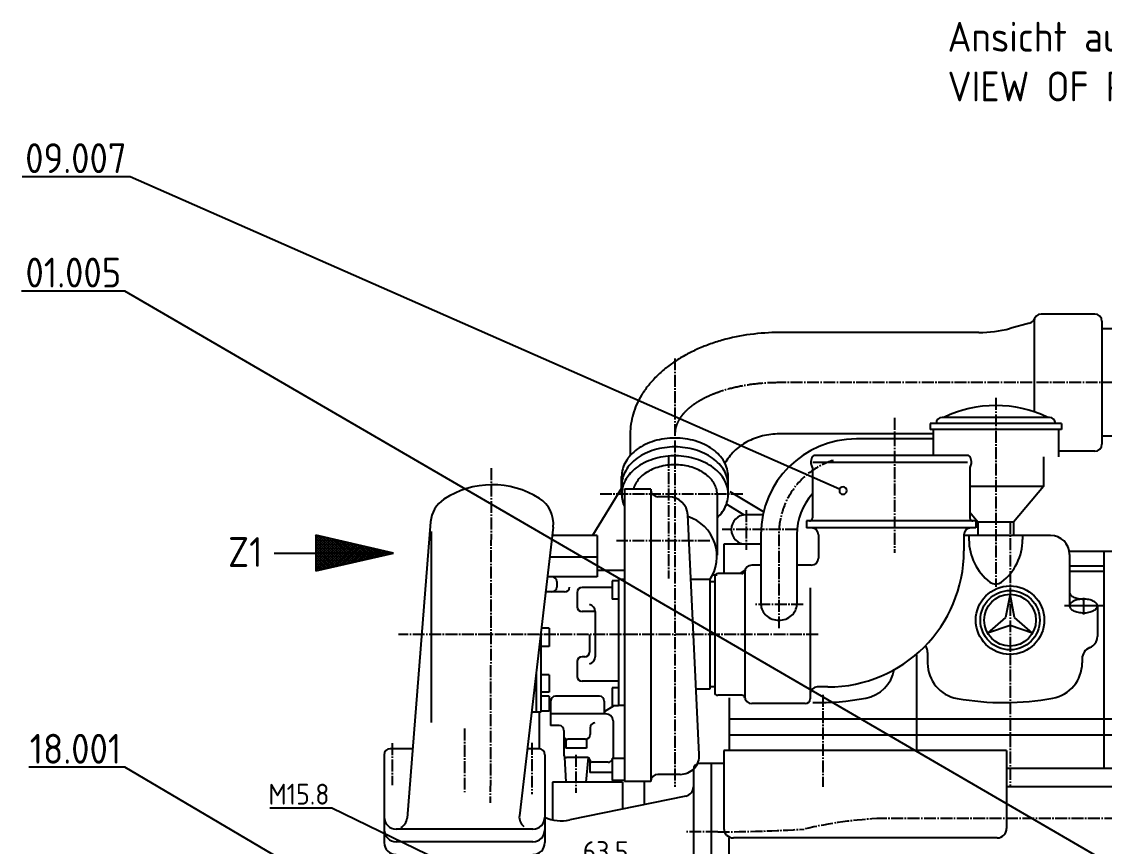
# Model space of a CAD drawing. Extents: x 332 to 10230, y 47 to 4650.
# Drawn here: x 359 to 1267, y 3957 to 4648 of the extents above; entities that cross this region are included whole.
import ezdxf
from ezdxf.enums import TextEntityAlignment as Align

# ---------------------------------------------------------------- set-up
doc = ezdxf.new("R2010")
doc.units = 0
doc.linetypes.add('GEN7', pattern=[13.75, 10, -1.25, 1.25, -1.25])
doc.layers.get('0').update_dxf_attribs({"linetype": 'CONTINUOUS'})
doc.layers.get('DEFPOINTS').update_dxf_attribs({"linetype": 'CONTINUOUS'})
for name, color, linetype in [('5', 3, 'CONTINUOUS'), ('6', 2, 'CONTINUOUS'), ('LV-0', 7, 'CONTINUOUS'), ('LV-4', 3, 'CONTINUOUS'), ('LV-7', 4, 'GEN7')]:
    doc.layers.add(name, color=color, linetype=linetype)
doc.styles.get("Standard").update_dxf_attribs({"font": 'geniso.shx'})
doc.dimstyles.new('GEN-ISO', dxfattribs={"dimtxt": 3.5, "dimasz": 4, "dimexe": 1, "dimexo": 1, "dimgap": 0.6, "dimtad": 1, "dimtxsty": 'STANDARD', "dimcen": 0, "dimclrd": 256, "dimclre": 256, "dimclrt": 2, "dimazin": 3, "dimtp": 0.1, "dimtm": 0.1, "dimtfac": 0.71, "dimtdec": 3, "dimtmove": 0, "dimatfit": 3, "dimtzin": 0})
doc.dimstyles.new('GEN-ISO$3', dxfattribs={"dimtxt": 3.5, "dimasz": 4, "dimexe": 1, "dimexo": 1, "dimgap": 0.6, "dimtad": 1, "dimtoh": 1, "dimtxsty": 'STANDARD', "dimcen": 0, "dimclrd": 256, "dimclre": 256, "dimclrt": 2, "dimazin": 3, "dimtp": 0.1, "dimtm": 0.1, "dimtfac": 0.71, "dimtdec": 3, "dimtofl": 0, "dimtmove": 0, "dimatfit": 3, "dimtzin": 0})

# ---------------------------------------------------------------- blocks, each defined once
blk = doc.blocks.new('*D94')
at = {"linetype": 'BYBLOCK'}
for p, q in [((1740.260601, 4007.154217), (1740.260601, 2966.508023)), ((772.104601, 3466.121217), (772.104601, 2966.508023)), ((792.104601, 2971.508023), (1720.260601, 2971.508023))]:
    blk.add_line(p, q, dxfattribs=at)
for points in [[(792.104601, 2974.841356), (792.104601, 2968.174689), (772.104601, 2971.508023)], [(1720.260601, 2974.841356), (1720.260601, 2968.174689), (1740.260601, 2971.508023)]]:
    blk.add_solid(points, dxfattribs=at)
at = {"layer": 'DEFPOINTS', "color": 0, "linetype": 'BYBLOCK'}
for p in [(1740.260601, 4012.154217), (772.104601, 3471.121217), (1740.260601, 2971.508023)]:
    blk.add_point(p, dxfattribs=at)
at = {"color": 2, "linetype": 'BYBLOCK', "insert": (1255.723187, 2983.259745), "char_height": 17.5, "attachment_point": 5}
blk.add_mtext('968.2', dxfattribs=at)
blk = doc.blocks.new('*X99')
at = {"color": 0}
for p, q in [((447, 262.90475), (447.077391, 262.982141)), ((447, 262.455737), (447.442214, 262.897951)), ((451.785013, 258.104234), (447, 262.889246)), ((447, 262.006724), (447.807037, 262.813761)), ((447, 261.557711), (448.17186, 262.729571)), ((447, 261.108698), (448.536683, 262.645381)), ((447, 260.659685), (448.901506, 262.561191)), ((447, 260.210673), (449.266328, 262.477001)), ((451.42019, 258.020044), (447, 262.440234)), ((447, 259.76166), (449.631151, 262.392811)), ((447, 259.312647), (449.995974, 262.308621)), ((447, 258.863634), (450.360797, 262.224431)), ((447, 258.414621), (450.72562, 262.140242)), ((447, 257.965609), (451.090443, 262.056052)), ((451.055367, 257.935854), (447, 261.991221)), ((447, 257.516596), (451.455266, 261.971862)), ((447, 257.067583), (451.820089, 261.887672)), ((450.690544, 257.851664), (447, 261.542208)), ((452.149836, 258.188424), (447.439737, 262.898522)), ((447.495859, 257.114429), (452.184912, 261.803482)), ((452.514658, 258.272613), (448.023454, 262.763818)), ((448.079575, 257.249133), (452.549735, 261.719292)), ((452.879481, 258.356803), (448.60717, 262.629115)), ((448.663292, 257.383837), (452.914557, 261.635102)), ((453.244304, 258.440993), (449.190887, 262.494411)), ((449.247009, 257.51854), (453.27938, 261.550912)), ((453.609127, 258.525183), (449.774604, 262.359707)), ((453.97395, 258.609373), (450.35832, 262.225003)), ((454.338773, 258.693563), (450.942037, 262.090299)), ((454.703596, 258.777753), (451.525753, 261.955595)), ((455.068419, 258.861943), (452.10947, 261.820892)), ((455.433242, 258.946133), (452.693187, 261.686188)), ((455.798065, 259.030323), (453.276903, 261.551484)), ((450.325721, 257.767474), (447, 261.093195)), ((449.960898, 257.683284), (447, 260.644182)), ((449.596075, 257.599094), (447, 260.19517)), ((449.231252, 257.514904), (447, 259.746157)), ((449.830725, 257.653244), (453.644203, 261.466722)), ((450.414442, 257.787948), (454.009026, 261.382532)), ((450.998159, 257.922652), (454.373849, 261.298343)), ((451.581875, 258.057356), (454.738672, 261.214153)), ((452.165592, 258.19206), (455.103495, 261.129963)), ((452.749309, 258.326764), (455.468318, 261.045773)), ((453.333025, 258.461467), (455.833141, 260.961583)), ((456.162888, 259.114513), (453.86062, 261.41678)), ((453.916742, 258.596171), (456.197964, 260.877393)), ((456.52771, 259.198702), (454.444337, 261.282076)), ((454.500458, 258.730875), (456.562787, 260.793203)), ((456.892533, 259.282892), (455.028053, 261.147372)), ((455.084175, 258.865579), (456.927609, 260.709013)), ((457.257356, 259.367082), (455.61177, 261.012668)), ((455.667892, 259.000283), (457.292432, 260.624823)), ((457.622179, 259.451272), (456.195487, 260.877965)), ((456.251608, 259.134987), (457.657255, 260.540633)), ((457.987002, 259.535462), (456.779203, 260.743261)), ((456.835325, 259.26969), (458.022078, 260.456444)), ((458.351825, 259.619652), (457.36292, 260.608557)), ((457.419042, 259.404394), (458.386901, 260.372254)), ((458.716648, 259.703842), (457.946637, 260.473853)), ((458.002758, 259.539098), (458.751724, 260.288064)), ((459.081471, 259.788032), (458.530353, 260.339149)), ((458.586475, 259.673802), (459.116547, 260.203874)), ((459.446294, 259.872222), (459.11407, 260.204445)), ((459.170192, 259.808506), (459.48137, 260.119684)), ((459.811117, 259.956412), (459.697787, 260.069742)), ((459.753908, 259.94321), (459.846193, 260.035494)), ((448.866429, 257.430714), (447, 259.297144)), ((448.501607, 257.346525), (447, 258.848131)), ((448.136784, 257.262335), (447, 258.399118)), ((447.771961, 257.178145), (447, 257.950106)), ((447.407138, 257.093955), (447, 257.501093)), ((447.042315, 257.009765), (447, 257.05208))]:
    blk.add_line(p, q, dxfattribs=at)
blk = doc.blocks.new('*D100')
at = {"linetype": 'BYBLOCK'}
for p, q in [((618.616273, 3988.468345), (566.616273, 3988.468345)), ((790.954223, 3905.090064), (618.616273, 3988.468345))]:
    blk.add_line(p, q, dxfattribs=at)
blk.add_solid([(792.405936, 3908.09067), (789.502509, 3902.089458), (808.95786, 3896.379781)], dxfattribs=at)
at = {"layer": 'DEFPOINTS', "color": 0, "linetype": 'BYBLOCK'}
for p in [(808.95786, 3896.379781), (823.180468, 3889.498786)]:
    blk.add_point(p, dxfattribs=at)
at = {"color": 2, "linetype": 'BYBLOCK', "insert": (591.116273, 4000.218345), "char_height": 17.5, "attachment_point": 5}
blk.add_mtext('M15.8', dxfattribs=at)
blk = doc.blocks.new('*D101')
at = {"linetype": 'BYBLOCK'}
for p, q in [((-2326.82446, 2008.348285), (-2346.82446, 2008.348285)), ((-2306.82446, 1966.130795), (-2306.82446, 2013.348285)), ((-2243.32446, 2008.348285), (-2306.82446, 2008.348285)), ((-2243.32446, 1966.130795), (-2243.32446, 2013.348285)), ((-2223.32446, 2008.348285), (-2203.32446, 2008.348285))]:
    blk.add_line(p, q, dxfattribs=at)
for points in [[(-2326.82446, 2011.681619), (-2326.82446, 2005.014952), (-2306.82446, 2008.348285)], [(-2223.32446, 2011.681619), (-2223.32446, 2005.014952), (-2243.32446, 2008.348285)]]:
    blk.add_solid(points, dxfattribs=at)
at = {"layer": 'DEFPOINTS', "color": 0, "linetype": 'BYBLOCK'}
for p in [(-2306.82446, 2008.348285), (-2306.82446, 1961.130795), (-2243.32446, 1961.130795)]:
    blk.add_point(p, dxfattribs=at)
at = {"color": 2, "linetype": 'BYBLOCK', "insert": (-2275.07446, 2020.098285), "char_height": 17.5, "attachment_point": 5}
blk.add_mtext('63.5', dxfattribs=at)

msp = doc.modelspace()

# ---------------------------------------------------------------- linework, layer by layer
at = {"layer": '5'}
for points in [[(1044.597841, 4255.907398, 1), (1050.318485, 4253.390113, 1), (1044.597841, 4255.907398), (449.584436, 4517.734242), (358.977393, 4517.734242)], [(1540.009646, 3785.786015, 1), (1545.413854, 3782.646423, 1), (1540.009646, 3785.786015), (445.122688, 4421.864101), (358.567469, 4421.864101)], [(975.609201, 3709.999089, 1), (980.993063, 3706.824735, 1), (975.609201, 3709.999089), (445.122688, 4022.776787), (364.622688, 4022.776787)]]:
    msp.add_lwpolyline(points, format="xyb", dxfattribs=at)
at = {"layer": 'LV-0'}
for p, q in [((1203.895601, 4394.970217), (1187.321601, 4390.528217)), ((1207.604601, 4396.621217), (1207.604601, 4320.685217)), ((1258.604601, 4402.621217), (1213.604601, 4402.621217)), ((1264.604601, 4396.621217), (1264.604601, 4293.621217)), ((1161.439601, 4387.121217), (993.960601, 4387.121217)), ((1279.604601, 4390.121217), (1264.604601, 4390.121217)), ((1220.525601, 4315.970217), (1130.525601, 4315.970217)), ((1120.525601, 4310.970217), (1120.525601, 4305.970217)), ((1230.525601, 4310.970217), (1120.525601, 4310.970217)), ((1230.525601, 4305.970217), (1120.525601, 4305.970217)), ((1123.025601, 4305.970217), (1123.025601, 4284.243217)), ((1228.025601, 4305.970217), (1228.025601, 4282.970217)), ((1230.525601, 4310.970217), (1230.525601, 4305.970217)), ((868.960601, 4302.121217), (868.960601, 4283.997217)), ((1123.025601, 4302.121217), (993.960601, 4302.121217)), ((1123.025601, 4297.970217), (1058.623601, 4297.970217)), ((1279.604601, 4300.121217), (1264.604601, 4300.121217)), ((1258.604601, 4287.621217), (1228.025601, 4287.621217)), ((1021.308601, 4282.268217), (1020.474601, 4279.156217)), ((1151.886601, 4284.121217), (1023.722601, 4284.121217)), ((1155.134601, 4279.156217), (1154.300601, 4282.268217)), ((1215.525601, 4282.970217), (1215.525601, 4257.970217)), ((1021.804601, 4274.008217), (1021.804601, 4231.717217)), ((1153.804601, 4274.008217), (1153.804601, 4231.717217)), ((1153.818601, 4272.116217), (1153.818601, 4233.398217)), ((861.781601, 4251.550217), (861.780601, 4266.488217)), ((951.138601, 4251.551217), (951.138601, 4266.488217)), ((861.780601, 4256.641217), (837.363601, 4216.929217)), ((886.332601, 4255.862217), (864.114601, 4255.862217)), ((864.114601, 4255.862217), (864.114601, 4010.783217)), ((886.133601, 4255.862217), (886.133601, 4010.783217)), ((941.803601, 4251.551217), (941.803601, 4200.504217)), ((980.849601, 4236.710217), (952.893601, 4253.727217)), ((1215.525601, 4257.970217), (1153.818601, 4257.970217)), ((1215.525601, 4257.970217), (1190.525601, 4228.176217)), ((901.298601, 4249.480217), (892.133601, 4249.480217)), ((964.306601, 4234.411217), (949.657601, 4243.328217)), ((926.912601, 4033.614217), (917.279601, 4234.247217)), ((980.330601, 4234.411217), (966.061601, 4234.411217)), ((1160.525601, 4228.176217), (1153.818601, 4236.170217)), ((701.515601, 4228.455217), (681.756601, 3980.208217)), ((804.337601, 4224.057217), (775.998601, 3982.165217)), ((1016.804601, 4229.217217), (1016.804601, 4223.473217)), ((1158.804601, 4229.217217), (1016.804601, 4229.217217)), ((1158.804601, 4223.473217), (1016.804601, 4223.473217)), ((1158.804601, 4229.217217), (1158.804601, 4223.473217)), ((1160.525601, 4228.176217), (1160.525601, 4217.089217)), ((1190.525601, 4228.176217), (1160.525601, 4228.176217)), ((1190.525601, 4228.176217), (1190.525601, 4217.089217)), ((605.31162, 4217.305708), (605.2815, 4187.305723)), ((670.296527, 4202.240454), (605.31162, 4217.305708)), ((702.004601, 4220.282217), (702.004601, 4060.405217)), ((841.138601, 4216.929217), (803.502601, 4216.929217)), ((841.138601, 4216.929217), (841.138601, 4182.465217)), ((978.623601, 4217.970217), (978.623601, 4159.121217)), ((1008.623601, 4217.970217), (1008.623601, 4159.121217)), ((1026.804601, 4217.473217), (1026.804601, 4198.121217)), ((1148.804601, 4217.473217), (1148.804601, 4204.121217)), ((1221.442601, 4217.089217), (1148.804601, 4217.089217)), ((1153.025601, 4217.089217), (1153.025601, 4213.677217)), ((1198.025601, 4217.089217), (1198.025601, 4213.677217)), ((977.580601, 4209.731217), (947.378601, 4209.731217)), ((947.378601, 4209.731217), (947.378601, 4184.730217)), ((570.296578, 4202.340856), (670.296527, 4202.240454)), ((605.2815, 4187.305723), (670.296527, 4202.240454)), ((841.138601, 4198.740217), (801.371601, 4198.740217)), ((1266.025601, 4203.686217), (1237.230601, 4203.686217)), ((1237.442601, 4201.089217), (1237.442601, 4157.973217)), ((1266.025601, 4203.686217), (1266.025601, 4021.719217)), ((1293.815601, 4203.686217), (1266.025601, 4203.686217)), ((864.114601, 4187.571217), (841.138601, 4187.571217)), ((965.138601, 4187.596217), (961.301601, 4185.121217)), ((964.954601, 4186.121217), (964.954601, 4082.121217)), ((978.623601, 4192.121217), (970.954601, 4192.121217)), ((1020.804601, 4192.121217), (1008.623601, 4192.121217)), ((1266.025601, 4191.241217), (1237.442601, 4191.241217)), ((1266.025601, 4186.773217), (1237.442601, 4186.773217)), ((841.138601, 4182.465217), (799.464601, 4182.465217)), ((807.312601, 4178.465217), (807.312601, 4173.701217)), ((853.903601, 4178.955217), (853.903601, 4163.637217)), ((859.008601, 4178.955217), (853.903601, 4178.955217)), ((864.114601, 4180.072217), (859.008601, 4180.072217)), ((859.008601, 4180.072217), (859.008601, 4074.446217)), ((935.804601, 4180.121217), (919.878601, 4180.121217)), ((935.804601, 4180.121217), (935.804601, 4088.121217)), ((939.804601, 4178.121217), (935.804601, 4178.121217)), ((941.904601, 4183.721217), (937.885601, 4183.721217)), ((939.804601, 4182.621217), (939.804601, 4085.621217)), ((962.587601, 4185.121217), (942.304601, 4185.121217)), ((813.970601, 4169.701217), (797.969601, 4169.701217)), ((824.544601, 4169.371217), (824.544601, 4157.267217)), ((853.903601, 4173.371217), (828.544601, 4173.371217)), ((1019.804601, 4173.272217), (1019.804601, 4080.121217)), ((1187.538601, 4167.834217), (1183.747601, 4148.249217)), ((1191.303601, 4148.249217), (1187.513601, 4167.834217)), ((859.008601, 4163.637217), (853.903601, 4163.637217)), ((1249.090601, 4164.815217), (1249.090601, 4150.758217)), ((839.542601, 4153.267217), (828.544601, 4153.267217)), ((839.542601, 4153.267217), (839.542601, 4115.292217)), ((1266.385601, 4157.973217), (1233.298601, 4157.973217)), ((1260.737601, 4157.973217), (1260.737601, 4132.345217)), ((1187.525601, 4141.705217), (1168.668601, 4135.195217)), ((1183.747601, 4148.249217), (1168.681601, 4135.173217)), ((1206.383601, 4135.195217), (1187.525601, 4141.705217)), ((1206.370601, 4135.173217), (1191.303601, 4148.249217)), ((793.909601, 4135.049217), (793.909601, 4069.021217)), ((800.930601, 4139.385217), (794.417601, 4139.385217)), ((800.930601, 4139.385217), (800.930601, 4124.067217)), ((834.756601, 4134.121217), (834.756601, 4119.292217)), ((800.930601, 4124.067217), (793.909601, 4124.067217)), ((830.756601, 4115.292217), (828.544601, 4115.292217)), ((1109.025601, 4116.890217), (1109.025601, 4036.901217)), ((1118.413601, 4118.997217), (1118.413601, 4110.033217)), ((1247.973601, 4113.700217), (1247.973601, 4110.200217)), ((824.544601, 4111.292217), (824.544601, 4098.869217)), ((790.080601, 4102.363217), (790.080601, 4069.021217)), ((800.930601, 4100.134217), (793.909601, 4100.134217)), ((800.930601, 4100.134217), (800.930601, 4085.774217)), ((859.008601, 4094.869217), (828.544601, 4094.869217)), ((853.903601, 4089.284217), (853.903601, 4074.286217)), ((859.008601, 4089.284217), (853.903601, 4089.284217)), ((935.804601, 4088.121217), (924.295601, 4088.121217)), ((939.804601, 4090.121217), (935.804601, 4090.121217)), ((1034.804601, 4090.121217), (1025.804601, 4090.121217)), ((800.930601, 4085.774217), (793.909601, 4085.774217)), ((800.930601, 4082.263217), (793.909601, 4082.263217)), ((800.930601, 4082.263217), (800.930601, 4069.818217)), ((802.206601, 4078.263217), (802.206601, 4057.692217)), ((843.201601, 4082.263217), (806.206601, 4082.263217)), ((847.201601, 4078.263217), (847.201601, 4067.584217)), ((962.587601, 4083.121217), (942.304601, 4083.121217)), ((952.025601, 4080.968217), (952.025601, 4036.901217)), ((793.909601, 4069.021217), (786.174601, 4069.021217)), ((792.687601, 4069.021217), (792.687601, 4038.206217)), ((800.930601, 4069.818217), (793.909601, 4069.818217)), ((855.232601, 4074.286217), (847.201601, 4069.301217)), ((859.008601, 4074.286217), (853.903601, 4074.286217)), ((864.114601, 4074.446217), (859.008601, 4074.446217)), ((1015.804601, 4076.121217), (970.954601, 4076.121217)), ((848.541601, 4067.584217), (802.206601, 4067.584217)), ((854.541601, 4061.584217), (854.541601, 4030.248217)), ((1894.025601, 4063.144217), (952.025601, 4063.144217)), ((809.375601, 4057.692217), (802.206601, 4057.692217)), ((813.375601, 4053.692217), (813.375601, 4032.886217)), ((835.394601, 4055.926217), (835.394601, 4050.204217)), ((814.971601, 4046.204217), (814.971601, 4038.864217)), ((831.394601, 4046.204217), (816.575601, 4046.204217)), ((832.203601, 4046.204217), (832.203601, 4038.864217)), ((1716.511601, 4049.594217), (952.025601, 4049.594217)), ((662.604601, 4033.206217), (662.604601, 3970.295217)), ((686.337601, 4038.206217), (667.604601, 4038.206217)), ((792.362601, 4038.206217), (782.563601, 4038.206217)), ((797.362601, 4033.206217), (797.362601, 3970.295217)), ((832.203601, 4038.864217), (814.971601, 4038.864217)), ((1184.639601, 4036.901217), (947.496601, 4036.901217)), ((947.496601, 4036.901217), (947.496601, 3971.577217)), ((1184.639601, 4036.901217), (1184.639601, 3971.577217)), ((815.209601, 4010.184217), (814.014601, 4031.365217)), ((833.075601, 4030.886217), (815.375601, 4030.886217)), ((833.570601, 4030.824217), (831.801601, 4010.184217)), ((835.075601, 4029.057217), (835.075601, 4018.441217)), ((850.541601, 4027.057217), (837.075601, 4027.057217)), ((864.114601, 4030.248217), (853.903601, 4030.248217)), ((853.903601, 4030.248217), (853.903601, 4011.739217)), ((946.556601, 4025.948217), (926.998601, 4025.948217)), ((936.777601, 4025.948217), (936.777601, 3879.636217)), ((853.903601, 4018.441217), (835.075601, 4018.441217)), ((910.931601, 4016.846217), (892.133601, 4016.846217)), ((921.998601, 4020.948217), (921.998601, 3884.035217)), ((1696.075601, 4021.719217), (1184.639601, 4021.719217)), ((803.766601, 4010.184217), (803.766601, 3978.758217)), ((862.390601, 4010.184217), (803.766601, 4010.184217)), ((864.114601, 4011.739217), (853.903601, 4011.739217)), ((861.242601, 4011.739217), (861.242601, 4010.184217)), ((862.390601, 4010.184217), (862.390601, 3988.508217)), ((886.133601, 4010.783217), (864.114601, 4010.783217)), ((880.708601, 4010.783217), (880.708601, 3992.044217)), ((1276.571601, 4006.242217), (1184.639601, 4006.242217)), ((915.603601, 3998.580217), (818.296601, 3978.655217)), ((662.604601, 3970.295217), (662.604601, 3959.590217)), ((787.362601, 3971.001217), (672.604601, 3971.001217)), ((797.362601, 3970.295217), (797.362601, 3959.590217)), ((797.362601, 3970.295217), (797.362601, 3959.590217)), ((787.362601, 3960.295217), (672.604601, 3960.295217)), ((951.556601, 3963.577217), (951.556601, 3884.636217)), ((1176.639601, 3963.577217), (955.496601, 3963.577217))]:
    msp.add_line(p, q, dxfattribs=at)
for radius in [28.726, 24.897, 21.701]:
    msp.add_circle((1187.525601, 4146.067217), radius, dxfattribs=at)
for centre, radius, start, end in [((1202.342601, 4400.765217), 6, 285, 339.797), ((1213.604601, 4396.621217), 6, 90, 180), ((1258.604601, 4396.621217), 6, 0, 90), ((993.765418, 4207.158608), 179.962715, 89.937858, 97.727084), ((1161.439601, 4487.121217), 100, 270, 285), ((986.190092, 4236.524675), 149.578634, 110.002684, 114.35664), ((987.500521, 4232.982688), 153.355208, 105.656124, 110.010079), ((992.364045, 4215.751502), 171.259584, 97.649034, 105.667171), ((973.742239, 4261.772257), 121.400716, 119.128726, 124.169941), ((978.727074, 4253.046926), 131.449068, 114.363286, 119.175424), ((965.807753, 4273.361645), 107.355558, 124.140253, 129.639593), ((958.064845, 4282.470097), 95.401873, 129.548422, 135.505841), ((943.887362, 4294.742047), 76.625155, 141.755712, 148.629144), ((950.711787, 4289.502209), 85.228525, 135.413652, 141.829103), ((937.718557, 4298.470132), 69.417389, 148.605844, 155.937202), ((932.283163, 4300.855971), 63.48155, 155.903169, 163.692394), ((1175.525601, 4225.970217), 100, 64.158, 115.842), ((929.334887, 4301.734726), 60.405142, 163.707137, 171.725273), ((1130.525601, 4310.970217), 5, 90, 180), ((1220.525601, 4310.970217), 5, 0, 90), ((926.872338, 4302.127321), 57.911737, 171.759009, 180.006039), ((904.072561, 4246.550957), 51.823809, 106.509459, 115.671899), ((905.925023, 4240.598615), 58.057235, 98.117033, 106.592942), ((906.393512, 4237.921512), 60.773727, 89.950892, 98.197923), ((906.525432, 4237.923512), 60.771757, 81.828234, 90.075265), ((906.994168, 4240.59112), 58.06467, 73.436003, 81.911912), ((908.840861, 4246.541737), 51.834579, 64.354939, 73.517379), ((990.484278, 4251.650391), 49.735816, 118.322916, 126.112142), ((993.060476, 4246.686908), 55.32743, 103.813257, 118.232736), ((1058.623601, 4217.970217), 80, 90, 180), ((993.875471, 4243.655025), 58.466253, 89.916574, 103.879443), ((896.433551, 4259.108642), 37.0723, 125.602496, 137.052116), ((900.96524, 4252.863778), 44.788033, 115.587757, 125.665314), ((904.048281, 4239.141337), 51.760498, 106.558777, 115.721217), ((905.903761, 4233.199085), 57.985184, 98.166852, 106.642761), ((906.389931, 4230.517367), 60.708852, 90.014468, 98.261499), ((906.527221, 4230.50856), 60.717848, 81.896988, 90.144019), ((907.008633, 4233.16711), 58.018074, 73.521686, 81.997595), ((908.852961, 4239.098997), 51.80675, 64.454337, 73.616777), ((911.949474, 4252.859265), 44.794035, 54.364612, 64.44217), ((916.482613, 4259.104192), 37.077434, 42.985794, 54.435415), ((986.451356, 4256.34262), 43.536638, 134.15143, 142.627338), ((988.968556, 4253.706512), 47.181433, 126.096734, 134.11487), ((1258.604601, 4293.621217), 6, 270, 0), ((887.792035, 4265.738809), 26.117708, 150.003664, 164.423144), ((891.561938, 4256.096995), 30.469515, 136.984409, 150.033727), ((891.589925, 4263.548393), 30.501986, 136.957556, 150.006873), ((896.399088, 4251.678004), 37.020972, 125.64137, 137.090991), ((900.939911, 4245.445327), 44.732166, 115.638608, 125.716165), ((902.435769, 4235.251071), 47.837503, 112.349114, 121.969151), ((904.799211, 4229.64227), 53.923716, 103.471993, 112.405608), ((906.312319, 4223.574392), 60.177167, 95.280033, 103.527064), ((906.479545, 4221.122975), 62.633599, 87.207859, 95.225995), ((906.567884, 4223.241912), 60.512876, 78.94664, 87.193671), ((907.521761, 4227.719582), 55.935445, 70.321468, 79.026239), ((909.658347, 4233.525607), 49.749063, 60.995484, 70.386732), ((911.956036, 4245.409411), 44.775158, 54.477209, 64.554766), ((913.468017, 4240.306137), 41.971733, 50.520734, 61.055731), ((916.487426, 4251.637842), 37.073141, 43.134447, 54.584068), ((920.893764, 4255.752382), 31.044449, 30.332182, 43.153046), ((921.32452, 4263.544534), 30.508014, 30.036169, 43.085487), ((925.122619, 4265.738547), 26.121758, 15.620523, 30.040003), ((983.846767, 4258.31739), 40.268083, 142.610807, 151.544421), ((1024.337601, 4278.121217), 4, 165, 219.252), ((1023.722601, 4281.621217), 2.5, 90, 165), ((1151.886601, 4281.621217), 2.5, 15, 90), ((1151.271601, 4278.121217), 4, 320.748, 15), ((885.130025, 4266.498688), 23.349426, 164.465198, 180.025696), ((887.76432, 4258.285524), 26.086415, 150.031735, 164.451215), ((893.738362, 4246.85095), 33.275569, 132.830433, 143.13672), ((897.906111, 4242.412484), 39.363986, 121.894978, 132.887331), ((897.311411, 4245.965213), 27.984708, 127.840914, 138.833266), ((901.041176, 4241.094746), 34.119129, 118.149622, 127.769659), ((903.743552, 4236.010048), 39.87732, 109.421717, 118.126487), ((905.540937, 4231.034907), 45.167042, 101.455312, 109.473448), ((906.359765, 4227.107913), 49.178437, 93.921345, 101.481644), ((906.463713, 4225.111069), 51.177725, 86.553207, 93.884565), ((906.554745, 4227.059035), 49.227817, 78.962357, 86.522656), ((907.357567, 4230.94692), 45.258169, 70.999445, 79.017581), ((909.127066, 4235.908978), 39.990399, 62.377135, 71.081905), ((911.810433, 4240.984594), 34.249175, 52.797592, 62.417629), ((915.53468, 4245.888218), 28.091615, 41.808276, 52.800628), ((918.019114, 4245.781769), 34.851772, 38.665531, 50.572329), ((925.129597, 4258.276044), 26.113998, 15.827015, 30.246494), ((927.712988, 4266.486732), 23.425613, 0.003633, 15.56413), ((1019.304601, 4274.008217), 2.5, 0, 39.252), ((1156.304601, 4274.008217), 2.5, 140.748, 180), ((753.355601, 4185.566217), 73.968, 57.72, 123.348), ((885.107568, 4259.031348), 23.32697, 164.466843, 180.02734), ((886.985426, 4251.11038), 25.255664, 154.560326, 166.924206), ((889.856426, 4249.737929), 28.437837, 143.0984, 154.548021), ((890.209903, 4251.135309), 19.145015, 151.514655, 165.705843), ((893.484223, 4249.356478), 22.871328, 138.917638, 151.510022), ((919.366176, 4249.301918), 22.95999, 29.240163, 41.832547), ((922.317081, 4250.977867), 19.566446, 15.215899, 29.178768), ((922.699059, 4249.529472), 28.856177, 25.154763, 38.66091), ((926.225043, 4251.214935), 24.948171, 10.217131, 25.093107), ((927.383313, 4258.972802), 23.755757, 0.360372, 15.692726), ((885.135153, 4251.551573), 23.353553, 166.951556, 180.000873), ((885.238838, 4251.561034), 23.457239, 180.02398, 192.844844), ((892.133601, 4255.480217), 6, 180, 270), ((924.295571, 4251.546761), 17.508031, 0.014581, 15.118761), ((927.806522, 4251.551052), 23.332203, 354.533199, 10.093697), ((1058.623601, 4217.970217), 50, 137.423, 180), ((726.437601, 4226.471217), 25, 123.348, 175.449), ((779.507601, 4226.966217), 25, 353.318, 57.72), ((887.075406, 4252.025431), 25.351129, 192.945384, 205.080735), ((901.298601, 4233.480217), 16, 2.749, 90), ((923.917082, 4252.87319), 27.454479, 325.186455, 339.149324), ((926.818725, 4251.717158), 24.331437, 339.261252, 354.365432), ((906.592601, 4199.520217), 35.055, 325.076, 72.137), ((919.434307, 4256.007684), 32.924411, 312.797839, 325.161719), ((966.061601, 4222.071217), 12.34, 90, 270), ((1019.304601, 4231.717217), 2.5, 270, 0), ((1156.304601, 4231.717217), 2.5, 180, 270), ((1020.804601, 4217.473217), 6, 0, 90), ((1154.804601, 4217.473217), 6, 90, 180), ((1198.025601, 4213.677217), 45, 180, 232.547), ((1153.025601, 4213.677217), 45, 307.453, 0), ((1221.442601, 4201.089217), 16, 0, 90), ((1020.804601, 4198.121217), 6, 270, 0), ((1034.804601, 4204.121217), 114, 270, 0), ((962.587601, 4187.621217), 2.5, 270, 349.836), ((970.954601, 4186.121217), 6, 90, 180), ((803.312601, 4178.465217), 4, 0, 90), ((942.304601, 4182.621217), 2.5, 90, 180), ((1175.525601, 4184.305217), 8, 232.547, 307.453), ((803.312601, 4173.701217), 4, 270, 0), ((813.970601, 4173.701217), 4, 270, 0), ((828.544601, 4169.371217), 4, 90, 180), ((1240.411486, 4169.462604), 2.968911, 180.239064, 202.400494), ((1241.385058, 4169.877724), 4.027233, 202.582435, 220.650377), ((833.542601, 4153.267217), 6, 0, 78.333), ((990.235152, 4159.133848), 11.611558, 180.062327, 205.624308), ((997.031182, 4159.131235), 11.592423, 334.388501, 359.950482), ((1240.403326, 4157.961882), 2.960747, 157.619226, 179.780656), ((1241.383058, 4157.548999), 4.023898, 139.426846, 157.494787), ((1243.057581, 4156.119266), 6.225752, 125.949681, 139.455828), ((1243.056859, 4171.30589), 6.225996, 220.599466, 234.105613), ((1245.060213, 4153.382872), 9.616658, 115.959879, 126.037436), ((1245.064713, 4174.044232), 9.621538, 233.980023, 244.05758), ((1246.826853, 4149.794518), 13.616294, 108.015868, 116.034004), ((1246.832353, 4177.63405), 13.622924, 243.977275, 251.995412), ((1248.195837, 4145.669863), 17.96214, 101.454958, 108.099406), ((1248.193724, 4181.760684), 17.968285, 251.934213, 258.578661), ((1248.863206, 4142.442304), 21.257951, 95.532821, 101.49024), ((1248.861097, 4184.990239), 21.266045, 258.539235, 264.496654), ((1249.105685, 4139.993271), 23.718953, 90.0461, 95.545439), ((1249.101274, 4187.389019), 23.676805, 264.474832, 269.974171), ((1249.077927, 4139.993771), 23.718447, 84.479709, 89.979048), ((1249.310495, 4142.433695), 21.267467, 78.513597, 84.471015), ((1249.987478, 4145.662749), 17.968285, 71.934213, 78.578661), ((1251.348848, 4149.789384), 13.622924, 63.977275, 71.995412), ((1253.12216, 4153.379701), 9.618609, 54.009096, 64.086653), ((1255.11962, 4156.122266), 6.225752, 40.544172, 54.050319), ((1256.798788, 4157.543065), 4.026193, 22.64478, 40.712722), ((1257.766663, 4157.963882), 2.970953, 0.180019, 22.34145), ((828.544601, 4157.267217), 4, 180, 270), ((991.58619, 4159.801583), 13.118507, 205.701971, 229.224881), ((993.012985, 4161.421557), 15.277123, 229.140537, 250.393435), ((994.235887, 4161.420227), 15.27517, 289.63438, 310.887279), ((995.658307, 4159.800879), 13.119876, 310.820174, 334.343084), ((1240.414039, 4157.985104), 2.971462, 180.229217, 202.390648), ((1241.385058, 4158.399724), 4.027233, 202.582435, 220.650377), ((1243.056859, 4159.82789), 6.225996, 220.599466, 234.105613), ((1245.064713, 4162.566232), 9.621538, 233.980023, 244.05758), ((1246.825219, 4166.15655), 13.620245, 244.005167, 252.023303), ((1248.202337, 4170.283184), 17.970482, 251.90761, 258.552058), ((1248.861097, 4173.512239), 21.266045, 258.539235, 264.496654), ((1249.101274, 4175.911019), 23.676805, 264.474832, 269.974171), ((1249.140063, 4174.686992), 22.452829, 269.87378, 281.323401), ((1249.981864, 4170.284184), 17.970482, 281.447942, 288.09239), ((1251.351348, 4166.150916), 13.616294, 288.015868, 296.034004), ((1253.118489, 4162.568232), 9.621538, 295.94242, 306.019977), ((1255.125843, 4159.825668), 6.222869, 305.920911, 319.427057), ((1256.796644, 4158.398579), 4.025565, 319.388219, 337.45616), ((1257.771769, 4157.983551), 2.96585, 337.638922, 359.800352), ((993.594655, 4162.904976), 16.869792, 250.223043, 270.111896), ((993.651991, 4162.906476), 16.871277, 269.917169, 289.806021), ((1250.737601, 4132.345217), 10, 291.209, 0), ((1108.413601, 4118.997217), 10, 0, 33.034), ((1257.973601, 4113.700217), 10, 111.209, 180), ((828.544601, 4111.292217), 4, 90, 180), ((830.756601, 4119.292217), 4, 270, 0), ((833.542601, 4115.292217), 6, 281.667, 0), ((1060.973601, 4110.200217), 30, 280.461, 349.291), ((1148.413601, 4110.033217), 30, 180, 259.814), ((1217.973601, 4110.200217), 30, 280.461, 0), ((828.544601, 4098.869217), 4, 180, 270), ((1025.804601, 4084.121217), 6, 90, 180), ((806.206601, 4078.263217), 4, 90, 180), ((843.201601, 4078.263217), 4, 0, 90), ((942.304601, 4085.621217), 2.5, 180, 270), ((962.587601, 4080.621217), 2.5, 10.164, 90), ((970.954601, 4082.121217), 6, 180, 270), ((1015.804601, 4080.121217), 4, 270, 0), ((1025.736601, 4301.050217), 224.076, 269.051, 280.461), ((1182.736601, 4301.050217), 224.076, 259.814, 280.461), ((839.394601, 4055.926217), 4, 90, 180), ((848.541601, 4061.584217), 6, 0, 90), ((809.375601, 4053.692217), 4, 0, 90), ((831.394601, 4050.204217), 4, 270, 0), ((816.575601, 4050.204217), 4, 216.881, 270), ((667.604601, 4033.206217), 5, 90, 180), ((792.362601, 4033.206217), 5, 0, 90), ((815.375601, 4032.886217), 2, 180, 270), ((910.931601, 4032.846217), 16, 270, 2.749), ((833.075601, 4028.886217), 2, 0, 90), ((837.075601, 4029.057217), 2, 180, 270), ((850.541601, 4031.057217), 4, 270, 327.187), ((849.852601, 4030.238217), 4, 348.333, 0), ((926.998601, 4020.948217), 5, 90, 180), ((946.556601, 4020.948217), 5, 79.162, 90), ((892.133601, 4010.846217), 6, 90, 180), ((913.998601, 4006.417217), 8, 281.572, 0), ((672.604601, 3981.001217), 10, 180, 270), ((671.788601, 3981.001217), 10, 298.562, 355.449), ((785.930601, 3981.001217), 10, 173.318, 230.807), ((787.362601, 3981.001217), 10, 270, 0), ((811.275601, 4012.943217), 35, 246.577, 281.572), ((672.604601, 3970.295217), 10, 180, 270), ((787.362601, 3970.295217), 10, 270, 0), ((955.496601, 3971.577217), 8, 180, 270), ((1176.639601, 3971.577217), 8, 270, 0), ((672.604601, 3959.590217), 10, 180, 270), ((787.362601, 3959.590217), 10, 270, 0)]:
    msp.add_arc(centre, radius, start, end, dxfattribs=at)
at = {"layer": 'LV-4'}
msp.add_line((1151.898601, 4278.121217), (1022.222601, 4278.121217), dxfattribs=at)
at = {"layer": 'LV-7'}
for p, q in [((906.460601, 4365.436217), (906.460601, 4006.363217)), ((1329.726601, 4345.121217), (993.960601, 4345.121217)), ((1175.525601, 4332.278217), (1175.525601, 4173.934217)), ((1090.604601, 4315.516217), (1090.604601, 4202.594217)), ((901.004601, 4283.822217), (901.004601, 4180.931217)), ((752.373601, 4273.394217), (751.594601, 3993.102217)), ((963.414601, 4251.551217), (843.670601, 4251.551217)), ((966.061601, 4238.259217), (966.061601, 4205.137217)), ((1187.525601, 4228.398217), (1187.525601, 4006.242217)), ((1008.985601, 4222.071217), (946.025601, 4222.071217)), ((993.623601, 4217.970217), (993.623601, 4139.186217)), ((935.754601, 4212.621217), (857.441601, 4212.621217)), ((1013.960601, 4159.121217), (974.110601, 4159.121217)), ((1026.555601, 4134.121217), (674.560601, 4134.121217)), ((1030.525601, 4083.526217), (1030.525601, 4006.242217)), ((730.104601, 4055.305217), (730.104601, 4001.951217)), ((669.205601, 4043.049217), (669.205601, 4007.742217)), ((786.454601, 4043.221217), (786.454601, 4000.336217)), ((823.465601, 4033.101217), (823.465601, 4001.403217)), ((1950.364601, 3979.916217), (1079.918601, 3979.916217)), ((942.303601, 3968.701217), (915.791601, 3968.701217)), ((942.303601, 3968.701217), (915.791601, 3968.701217))]:
    msp.add_line(p, q, dxfattribs=at)
for centre, radius, start, end in [((987.151137, 4209.546488), 134.96459, 101.402509, 108.046957), ((992.190541, 4185.312049), 159.717063, 95.498464, 101.455883), ((994.033222, 4166.955994), 178.165237, 90.023354, 95.522693), ((966.416774, 4262.333732), 78.137914, 116.069175, 120.881314), ((974.622343, 4245.59335), 96.781185, 111.952677, 116.077528), ((978.850504, 4235.202357), 107.999424, 108.076576, 111.972313), ((944.729573, 4291.832702), 41.404918, 132.451623, 139.782981), ((952.492937, 4283.353141), 52.901559, 126.270328, 132.456769), ((959.046261, 4274.448657), 63.957584, 120.78502, 126.284359), ((933.511103, 4300.156895), 27.400882, 148.20672, 157.826757), ((938.481693, 4297.073175), 33.250333, 139.726958, 148.202866), ((927.627076, 4302.137442), 21.166481, 168.594299, 180.04392), ((929.665991, 4301.734009), 23.244913, 157.849691, 168.613376), ((1058.623601, 4217.970217), 65, 107.419, 180), ((1094.583601, 3632.840217), 347.385, 92.419, 103.272), ((942.303601, 5140.605217), 1171.905, 270, 273.548)]:
    msp.add_arc(centre, radius, start, end, dxfattribs=at)

# ---------------------------------------------------------------- block references
at = {"layer": 'LV-0', "xscale": 5, "yscale": 5, "zscale": 5, "rotation": 359.942474}
msp.add_blockref('*X99', (-1631.007528, 2904.550336), dxfattribs=at)

# ---------------------------------------------------------------- texts
at = {"layer": '6', "color": 7}
for s, p in [('09.007', (446.584436, 4520.734242)), ('01.005', (442.122688, 4424.864101)), ('18.001', (442.122688, 4025.776787))]:
    msp.add_text(s, height=25, dxfattribs=at).set_placement(p, align=Align.RIGHT)
at = {"layer": '6', "color": 7, "char_height": 25, "attachment_point": 1}
for s, insert, width in [('{Ansicht auf Motorseite rechts}\\P{VIEW OF RIGHT ENGINE SIDE}', (1135.07678, 4647.501631), 725.944567), ('{Z1}', (531.614872, 4215.662103), 68.8235)]:
    msp.add_mtext(s, dxfattribs=dict(at, insert=insert, width=width))

# ---------------------------------------------------------------- dimensions: what is measured, and where the dimension line sits
at = {"layer": '5'}
dim = msp.add_diameter_dim_2p(p1=(823.180468, 3889.498786), p2=(808.95786, 3896.379781), text='M<>', dimstyle='GEN-ISO$3', override={"dimscale": 5, "dimpost": '<>'}, dxfattribs=at)
dim.commit()
dim.dimension.update_dxf_attribs({"geometry": '*D100', "text_midpoint": (591.116273, 3988.468345), "dimtype": 163})
dim = msp.add_linear_dim(base=(1740.260601, 2971.508023), p1=(772.104601, 3471.121217), p2=(1740.260601, 4012.154217), dimstyle='GEN-ISO', override={"dimscale": 5, "dimdec": 1, "dimpost": '<>'}, dxfattribs=at)
dim.commit()
dim.dimension.update_dxf_attribs({"geometry": '*D94', "text_midpoint": (1255.723187, 2971.508023), "dimtype": 160})
dim = msp.add_linear_dim(base=(816.604601, 3940.338707), p1=(880.104601, 3893.121217), p2=(816.604601, 3893.121217), dimstyle='GEN-ISO', override={"dimscale": 5, "dimpost": '<>'}, dxfattribs=at)
dim.commit()
dim.dimension.update_dxf_attribs({"geometry": '*D101', "text_midpoint": (848.354601, 3940.338707), "dimtype": 160, "insert": (3123.429061, 1931.990422)})

doc.saveas('drawing.dxf')
